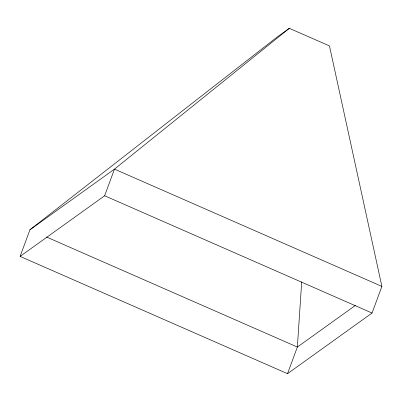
<?xml version="1.0" encoding="UTF-8"?>
<svg xmlns="http://www.w3.org/2000/svg" width="402" height="402" viewBox="0 0 402 402"><rect width="100%" height="100%" fill="white"/><g stroke="black" fill="none" stroke-linecap="round" stroke-linejoin="round"><path stroke-width="0.6" d="M301.696 281.872L297.364 347.047L287.515 373.679L20.1 256.396L29.954 229.763L276.666 37.416L289.345 28.321L329.459 45.913L381.9 286.41L372.046 313.042L287.515 373.679M20.1 256.396L104.636 195.759L114.485 169.126L289.345 28.321M29.954 229.763L114.485 169.126L381.9 286.41M355.418 305.404L297.364 347.047L46.627 237.074M104.636 195.759L372.046 313.042"/></g></svg>
